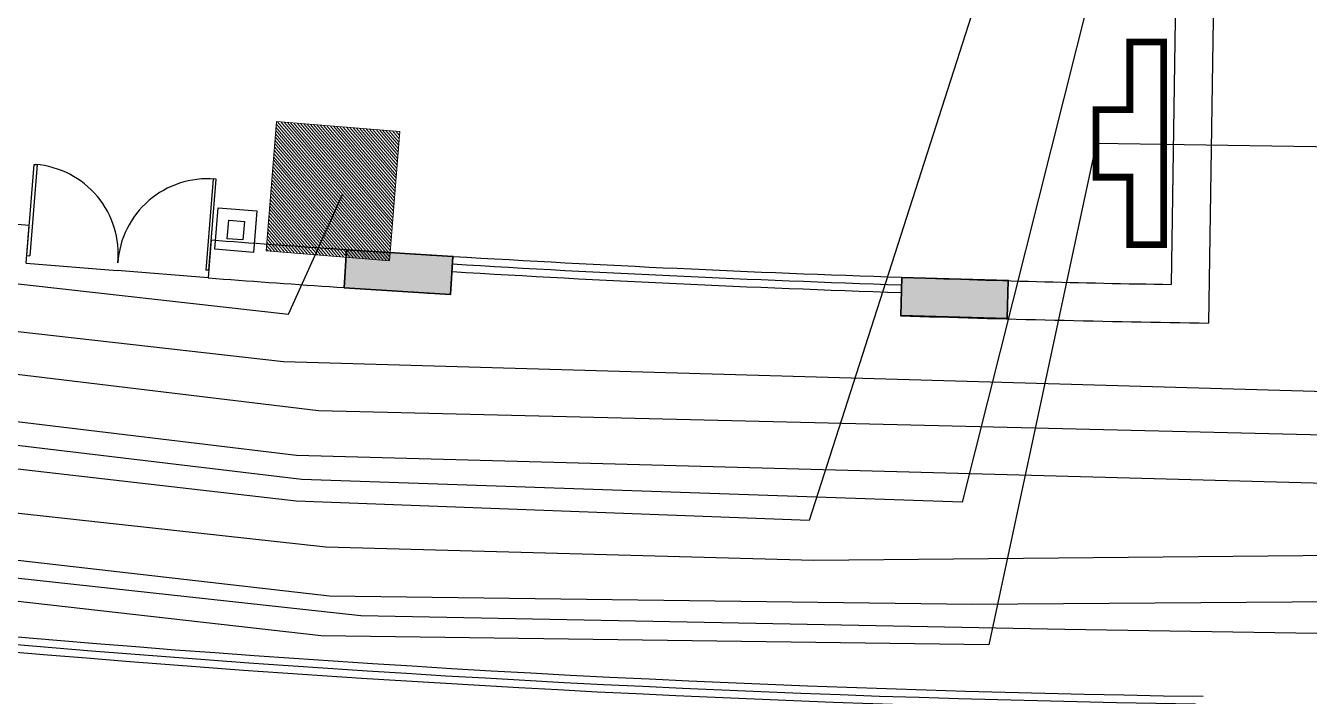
# Model space of a CAD drawing. Header units: inches. Extents: x -221585 to 401252, y -284294 to 332380.
# Drawn here: x 155876 to 156718, y 40101 to 40541 of the extents above; entities that cross this region are included whole.
import ezdxf

# ---------------------------------------------------------------- set-up
doc = ezdxf.new("R2010")
doc.units = ezdxf.units.IN
doc.header["$MEASUREMENT"] = 0
for name, color, linetype, lineweight in [('A-SEC-TXT', 3, 'Continuous', 0), ('column fa 25', 3, 'Continuous', 35), ('Wall mount speaker', 2, 'Continuous', 0)]:
    doc.layers.add(name, color=color, linetype=linetype, lineweight=lineweight)
for name, color, linetype in [('ELV points', 7, 'Continuous'), ('Power', 7, 'Continuous'), ('TEL', 6, 'Continuous')]:
    doc.layers.add(name, color=color, linetype=linetype)

# ---------------------------------------------------------------- blocks, each defined once
blk = doc.blocks.new('RYTRTRTRTRT')
at = {"color": 1}
for p, q in [((42.5178, 61.1535), (42.5178, 61.7535)), ((42.5178, 61.7535), (42.5378, 61.7535)), ((42.5378, 61.7535), (42.5378, 61.1535)), ((43.7178, 61.7535), (43.6978, 61.7535)), ((43.6978, 61.7535), (43.6978, 61.1535)), ((43.7178, 61.1535), (43.7178, 61.7535)), ((42.5178, 61.1535), (42.5378, 61.1535)), ((42.5178, 61.1035), (43.1178, 61.1035)), ((43.7178, 61.1035), (43.1178, 61.1035)), ((43.7178, 61.1535), (43.6978, 61.1535))]:
    blk.add_line(p, q, dxfattribs=at)
for centre, start, end in [((42.5278, 61.1634), 359.03707, 90), ((43.7078, 61.1634), 90, 180.96293)]:
    blk.add_arc(centre, 0.5901, start, end, dxfattribs=at)
blk = doc.blocks.new('dd')
at = {"layer": 'column fa 25', "ltscale": 10}
h = blk.add_hatch(color=3, dxfattribs=at)
h.set_gradient(color1=(141, 141, 141), color2=(145, 145, 145), one_color=1, tint=0.57, name='CYLINDER')
h.paths.add_polyline_path([(177327.77, 119885.96), (177352.77, 119885.96), (177352.77, 119955.96), (177327.77, 119955.96)])
at = {"layer": 'column fa 25', "color": 1, "ltscale": 10}
blk.add_lwpolyline([(177327.77, 119885.96), (177352.77, 119885.96), (177352.77, 119955.96), (177327.77, 119955.96)], close=True, dxfattribs=at)
blk = doc.blocks.new('data')
at = {"layer": 'Power', "color": 3, "const_width": 2}
blk.add_lwpolyline([(58948.65, 155709.82), (58948.65, 155714.82), (58948.65, 155719.82), (58958.65, 155719.82), (58968.65, 155719.82), (58968.65, 155724.82), (58968.65, 155729.82), (58978.65, 155729.82), (58988.65, 155729.82), (58988.65, 155719.82), (59008.65, 155719.82), (59008.65, 155709.82), (58948.65, 155709.82)], dxfattribs=at)
blk = doc.blocks.new('A$C54490F4E')
at = {"layer": 'Wall mount speaker', "ltscale": 0.1}
h = blk.add_hatch(dxfattribs=at)
h.set_pattern_fill('ANSI31', color=3, scale=50, style=0)
h.paths.add_polyline_path([(347.4, 331.9), (0, 331.9), (0, 0), (347.4, 0)])
at = {"layer": 'Wall mount speaker', "color": 3, "ltscale": 0.1}
blk.add_lwpolyline([(0, 331.9), (347.4, 331.9), (347.4, 0), (0, 0)], close=True, dxfattribs=at)
blk = doc.blocks.new('A$C1A917D7C')
at = {"layer": 'TEL', "elevation": 0}
for points in [[(0, 956.5), (227.2, 956.5), (227.2, 744.3), (0, 744.3)], [(63, 893.4), (164.2, 893.4), (164.2, 807.3), (63, 807.3)]]:
    blk.add_lwpolyline(points, close=True, dxfattribs=at)
at = {"layer": 'Wall mount speaker', "color": 2, "ltscale": 0.1, "xscale": 2.038325862171721, "yscale": 2.038325862171721, "zscale": 2.038325862171721}
blk.add_blockref('A$C54490F4E', (14.1, 0), dxfattribs=at)

msp = doc.modelspace()

# ---------------------------------------------------------------- linework, layer by layer
at = {"color": 4, "ltscale": 10}
for p, q in [((156638.08, 41066.02), (156627.77, 40371.1, 0.42)), ((156663.09, 41065.63, 0.42), (156652.39, 40345.71)), ((155877.95, 40410.04, 0.42), (155875.79, 40385.14, 0.42)), ((155997.56, 40400.32, 0.42), (155995.67, 40375.39, 0.42)), ((156156.27, 40389.51, 0), (156154.75, 40364.55, -0.01)), ((156450.97, 40375.84, 0), (156450.29, 40350.6, 0))]:
    msp.add_line(p, q, dxfattribs=at)
at = {"color": 1}
for p, q in [((156588.54, 40834.31, 0.51), (156390.13, 40216.13, 0.01)), ((156067.95, 40288.02), (155074.71, 40408.06)), ((156053.67, 40258.8), (155074.15, 40376.28)), ((156053.31, 40228.91), (155074.3, 40340.6)), ((157182.59, 40261.26), (156067.95, 40288.02)), ((157202.12, 40227.38), (156053.67, 40258.8)), ((156390.13, 40216.13, 0.01), (156053.31, 40228.91))]:
    msp.add_line(p, q, dxfattribs=at)
at = {"color": 244}
for p, q in [((156621.6, 40748.72), (156490.47, 40228.2)), ((156057.11, 40243.04), (154995.01, 40370.18)), ((156490.47, 40228.2), (156057.11, 40243.04))]:
    msp.add_line(p, q, dxfattribs=at)
at = {"color": 42}
for p, q in [((156578.52, 40463.69), (156508.15, 40134.45)), ((157374.37, 40451.29), (156578.52, 40463.69)), ((156072.86, 40198.55), (154834.58, 40334.36)), ((156075.35, 40166.58), (154848.05, 40306.37)), ((156069.73, 40140.47), (154864.89, 40276.2)), ((156393.14, 40189.98), (156072.86, 40198.55)), ((157214.74, 40197.76), (156393.14, 40189.98)), ((156497.23, 40161.11), (156075.35, 40166.58)), ((157286.44, 40166.81), (156497.23, 40161.11)), ((156508.15, 40134.45), (156069.73, 40140.47))]:
    msp.add_line(p, q, dxfattribs=at)
at = {"color": 6}
for p, q in [((155225.01, 40444.28), (156048.3, 40351.47)), ((156048.3, 40351.47), (156084.01, 40430.63)), ((155236.14, 40411.74), (156044.99, 40320.56)), ((156044.99, 40320.56), (157134.61, 40289.07))]:
    msp.add_line(p, q, dxfattribs=at)
at = {"color": 144}
for p, q in [((156095.89, 40153.5), (155010.21, 40272.21)), ((156558.07, 40144.65), (156095.89, 40153.5)), ((157235.96, 40133.54), (156558.07, 40144.65))]:
    msp.add_line(p, q, dxfattribs=at)
at = {"color": 4, "ltscale": 8}
for radius, start, end in [(10810, 262.503931, 265.034249), (10810, 265.670293, 266.513473), (10835, 265.670293, 266.513461)]:
    msp.add_arc((156813.67, 51179.47, 0.42), radius, start, end, dxfattribs=at)
at = {"color": 5, "ltscale": 8}
for centre, radius, start, end in [((156804.61, 51180.05, 0), 10815, 266.5616, 268.125454), ((156801.78, 51126.8, 0), 10756.68, 266.55963, 268.131078), ((156812.79, 51334.03, 0), 10974.2, 266.567186, 268.109221)]:
    msp.add_arc(centre, radius, start, end, dxfattribs=at)
at = {"color": 4, "ltscale": 10}
for centre, radius, start, end in [((156761.17, 48636.72, -0.84), 8266.7, 267.849532, 269.075363), ((156832.25, 52165.96, 0), 11821.62, 268.148156, 269.128238)]:
    msp.add_arc(centre, radius, start, end, dxfattribs=at)
at = {"color": 2, "ltscale": 8}
for radius, end in [(11078.5, 269.149041), (11088.5, 269.09737), (11083.5, 269.123194)]:
    msp.add_arc((156813.29, 51178.02), radius, 260.549508, end, dxfattribs=at)

# ---------------------------------------------------------------- block references
at = {"color": 4, "xscale": 100.0000000000083, "yscale": 100.0000000000083, "zscale": 100.0000000000083, "rotation": 355.3522709299956}
msp.add_blockref('RYTRTRTRTRT', (151143.15, 34639.38, 0.42), dxfattribs=at)
at = {"layer": 'A-SEC-TXT', "color": 30, "xscale": 0.12012, "yscale": 0.12012, "zscale": 0.12012, "rotation": 85.40041661992295}
msp.add_blockref('A$C1A917D7C', (156114.45, 40384.96), dxfattribs=at)
at = {"layer": 'column fa 25', "color": 3, "extrusion": (-2.64753e-05, -0.000433738, 1), "rotation": 266.5070117732394}
msp.add_blockref('dd', (47227.1, 224696.33, -21.65), dxfattribs=at)
at = {"layer": 'column fa 25', "color": 3, "rotation": 268.4621490669279}
msp.add_blockref('dd', (41367.13, 220856.91, 0), dxfattribs=at)
at = {"layer": 'ELV points', "xscale": 2.216327740261543, "yscale": 2.216327740261543, "zscale": 2.216327740261543, "rotation": 89.99999999999999}
msp.add_blockref('data', (501726.83, -90252.34), dxfattribs=at)

doc.saveas('drawing.dxf')
